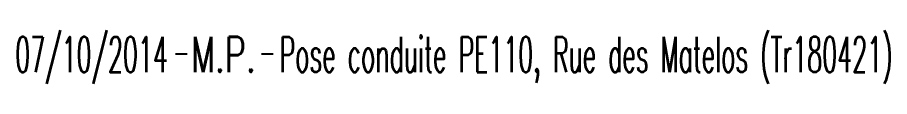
# Model space of a CAD drawing. Header units: millimetres. Extents: x 109000 to 109201, y 147341 to 147987.
# Drawn here: x 109015.04 to 109052.48, y 147984.73 to 147987.02 of the extents above; entities that cross this region are included whole.
import ezdxf
from ezdxf.enums import TextEntityAlignment as Align

# ---------------------------------------------------------------- set-up
doc = ezdxf.new("R2010")
doc.units = ezdxf.units.MM
doc.layers.get('0').update_dxf_attribs({"linetype": 'CONTINUOUS'})
doc.layers.add('G_120', color=4, linetype='CONTINUOUS')
doc.styles.get("Standard").update_dxf_attribs({"font": 'romans.shx', "width": 0.85})

# ---------------------------------------------------------------- blocks, each defined once
blk = doc.blocks.new('GIS_MODF')
at = {"color": 0, "linetype": 'Continuous', "flags": 128}
for points in [[(-2.176, -0.014), (-1.676, -0.014)], [(1.519, -0.014), (2.019, -0.014)]]:
    blk.add_lwpolyline(points, dxfattribs=at)
at = {"color": 0, "linetype": 'Continuous', "width": 0.5}
blk.add_attdef('DATE', text='', height=1.5, dxfattribs=at).set_placement((-2.502, -0.798), align=Align.RIGHT)
at = {"color": 0, "linetype": 'Continuous', "width": 1.771291}
blk.add_attdef('USER', text='', height=1.5, dxfattribs=at).set_placement((-1.507, -0.798), (1.276, -0.798), align=Align.FIT)
at = {"color": 0, "linetype": 'Continuous', "width": 0.5}
blk.add_attdef('DESC', (2.289, -0.798), '', height=1.5, dxfattribs=at)

msp = doc.modelspace()

# ---------------------------------------------------------------- block references
at = {"layer": 'G_120', "linetype": 'Continuous'}
ref = msp.add_blockref('GIS_MODF', (109023.999, 147986.031), dxfattribs=at)
ref.add_attrib('DATE', '07/10/2014', dxfattribs={"layer": '0', "color": 0, "linetype": 'Continuous', "height": 1.5, "width": 0.5}).set_placement((109021.497, 147985.233), align=Align.RIGHT)
ref.add_attrib('USER', 'M.P.', dxfattribs={"layer": '0', "color": 0, "linetype": 'Continuous', "height": 1.5, "width": 0.638826}).set_placement((109022.492, 147985.233), (109025.275, 147985.233), align=Align.FIT)
ref.add_attrib('DESC', 'Pose conduite PE110, Rue des Matelos (Tr180421)', (109026.288, 147985.233), dxfattribs={"layer": '0', "color": 0, "linetype": 'Continuous', "height": 1.5, "width": 0.5})

doc.saveas('drawing.dxf')
